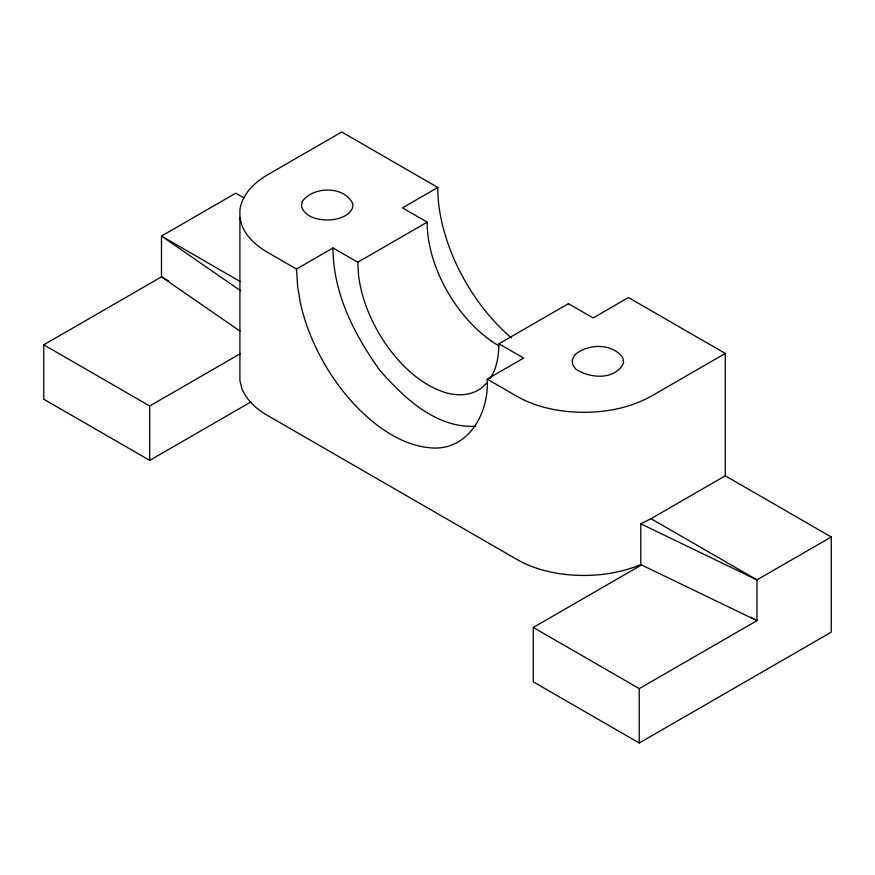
<?xml version="1.0" encoding="UTF-8"?>
<svg xmlns="http://www.w3.org/2000/svg" width="875" height="875" viewBox="0 0 875 875"><rect width="100%" height="100%" fill="white"/><g stroke="black" fill="none" stroke-linecap="round" stroke-linejoin="round"><path stroke-width="1.31" d="M641.539 564.955L533.28 627.452L533.28 681.833L639.242 743.006L831.25 632.155L831.25 536.987L725.288 475.814L725.288 353.445L628.469 297.544L593.152 317.942L568.422 303.669L498.947 343.777L523.677 358.05L487.167 379.127C489.519 413.35 467.392 452.911 428.334 447.584A134.728 77.788 60 0 1 373.231 422.045A135.012 77.952 60 0 1 324.406 363.716M511.481 337.947A134.892 77.886 60 0 1 445.047 234.467A133.711 77.197 60 0 1 437.806 187.469L402.489 207.867L427.219 222.141L427.186 222.797A100.1 57.794 60 0 0 443.209 283.817C454.595 306.02 470.564 326.123 490.897 340.769M489.967 378.602C497.033 368.517 498.63 355.786 498.947 343.777M487.08 382.933L480.616 388.587A99.761 57.597 60 0 1 445.484 392.623C420.569 384.727 401.144 365.728 386.312 344.87A99.761 57.597 60 0 1 358.575 275.384L357.744 262.248L333.014 247.975L296.505 269.052L267.433 252.262A94.894 54.786 0 0 1 241.839 225.192L239.914 217.47M251.016 401.887L149.713 460.381L43.75 399.208L43.75 344.827L161.481 276.85L168.547 280.93M357.744 262.248L427.219 222.141M43.75 344.827L149.713 406L240.319 353.686M725.288 353.445L651.011 396.331C624.641 410.856 593.447 414.466 563.861 411.119A94.894 54.786 0 0 1 516.972 396.342L487.167 379.127M651.011 518.7L756.973 579.873L756.973 620.659L640.795 564.594L640.795 523.808L651.011 518.7L725.288 475.814M831.25 536.987L756.973 579.873L640.795 523.808M533.28 627.452L639.242 688.625L756.973 620.659L751.089 617.258M640.795 564.594C616.602 574.678 589.761 577.259 563.861 574.262A94.894 54.786 0 0 1 516.972 559.486L267.433 415.417A94.894 54.786 0 0 1 241.839 388.347L239.914 380.614L239.914 209.661C242.222 194.119 254.472 182.503 267.444 174.88L341.72 131.994L437.817 187.469M475.891 426.256C436.089 428.509 403.692 397.677 379.378 369.764C353.839 333.648 333.102 293.169 333.014 247.975M244.005 197.947L235.758 193.189L161.481 236.064L161.481 276.85L240.012 331.1M240.362 281.608L161.481 236.064L240.734 290.806M300.584 304.062L297.631 286.519L296.505 269.052M568.422 303.669L568.455 304.369M639.242 688.625L639.242 743.006M149.713 406L149.713 460.381M324.461 363.781A134.728 77.788 60 0 1 300.661 304.194M498.98 345.822A99.838 57.641 60 0 1 490.897 340.769M302.225 201.534L301.459 206.238C304.959 217.7 319.091 220.27 329.634 219.964A25.911 14.963 0 0 0 352.789 206.598L352.8 203.667C344.039 185.598 313.162 186.145 302.225 201.534M574.58 355.097L572.195 359.997L572.873 365.083L575.761 369.119C589.63 378.47 615.289 380.581 623.569 362.928L622.88 357.842C612.5 342.847 587.267 343.416 574.58 355.097"/></g></svg>
